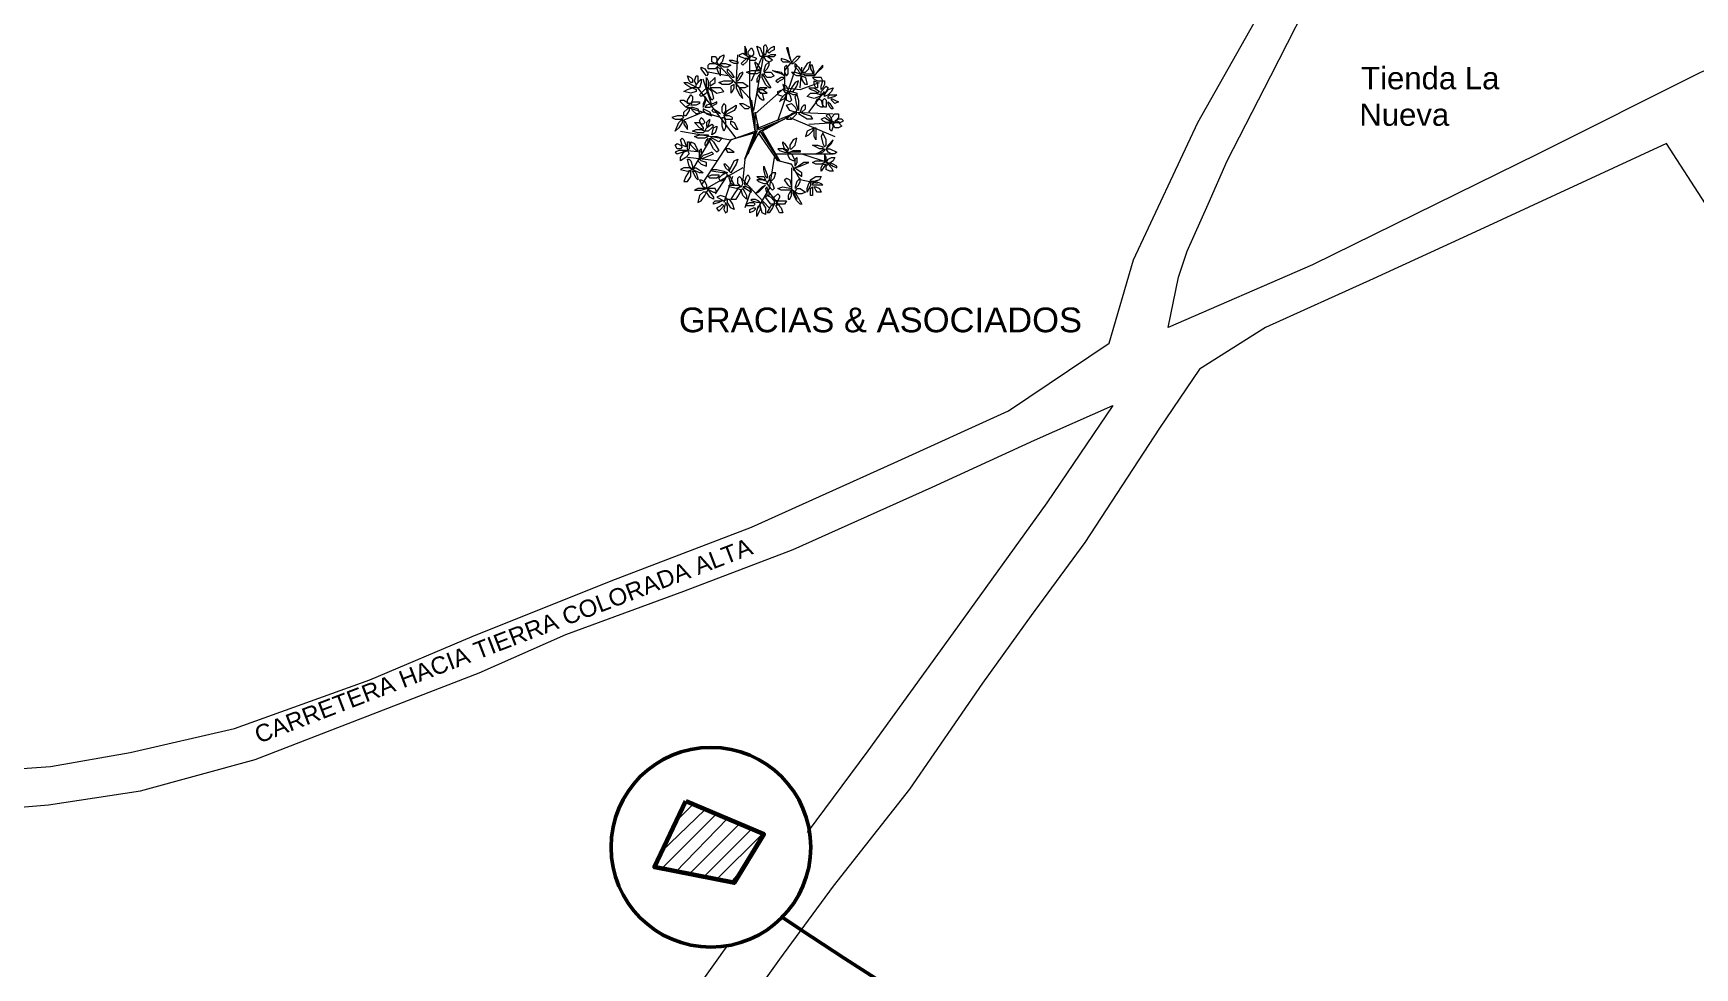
# Model space of a CAD drawing. Header units: millimetres. Extents: x 2424 to 2568, y 1542 to 1762.
# Drawn here: x 2461.14 to 2488.17, y 1630.67 to 1645.88 of the extents above; entities that cross this region are included whole.
import ezdxf

# ---------------------------------------------------------------- set-up
doc = ezdxf.new("R2010")
doc.units = ezdxf.units.MM
for name, color, linetype in [('PDF_0', 7, 'Continuous'), ('PDF_CVL_CUADCON_TIT', 7, 'Continuous'), ('PDF_outline', 7, 'Continuous'), ('PDF_Text', 7, 'Continuous')]:
    doc.layers.add(name, color=color, linetype=linetype)
doc.styles.add('PDF ArialMT', font='arial.ttf')

msp = doc.modelspace()

# ---------------------------------------------------------------- linework, layer by layer
at = {"layer": 'PDF_0', "lineweight": 9}
for points in [[(2479.601, 1641.094), (2479.77, 1641.913), (2479.911, 1642.336), (2480.25, 1643.099), (2480.561, 1643.805), (2481.267, 1645.188), (2482.086, 1646.798), (2482.764, 1648.097), (2483.667, 1650.639), (2486.519, 1650.328), (2489.061, 1650.187), (2491.659, 1649.989), (2492.619, 1649.933), (2494.539, 1649.368), (2496.177, 1648.718), (2494.822, 1648.238), (2493.692, 1647.843), (2492.676, 1647.391), (2491.235, 1646.6), (2489.908, 1645.866), (2488.27, 1645.245), (2485.616, 1643.918), (2481.945, 1642.11)], [(2472.738, 1645.527), (2472.738, 1645.612), (2472.71, 1645.669), (2472.71, 1645.64), (2472.71, 1645.556)], [(2473.021, 1645.499), (2472.964, 1645.499), (2472.936, 1645.584), (2472.908, 1645.669), (2472.964, 1645.64), (2472.993, 1645.556)], [(2473.021, 1645.584), (2473.021, 1645.669), (2473.049, 1645.697), (2473.077, 1645.64), (2473.049, 1645.527), (2473.021, 1645.527)], [(2473.106, 1645.556), (2473.077, 1645.584), (2473.134, 1645.64), (2473.19, 1645.669), (2473.19, 1645.612), (2473.134, 1645.584)], [(2472.145, 1645.386), (2472.23, 1645.386), (2472.287, 1645.358), (2472.23, 1645.301), (2472.117, 1645.301), (2472.117, 1645.358)], [(2472.258, 1645.471), (2472.258, 1645.414), (2472.23, 1645.386), (2472.174, 1645.414), (2472.174, 1645.499), (2472.23, 1645.499)], [(2472.371, 1645.527), (2472.371, 1645.499), (2472.343, 1645.414), (2472.287, 1645.358), (2472.258, 1645.414), (2472.315, 1645.499)], [(2472.315, 1645.358), (2472.315, 1645.386), (2472.4, 1645.386), (2472.484, 1645.358), (2472.428, 1645.33), (2472.371, 1645.33)], [(2472.541, 1645.386), (2472.484, 1645.414), (2472.456, 1645.443), (2472.513, 1645.443), (2472.597, 1645.414), (2472.597, 1645.386)], [(2472.71, 1645.471), (2472.625, 1645.499), (2472.625, 1645.527), (2472.682, 1645.556), (2472.767, 1645.499), (2472.767, 1645.471)], [(2472.682, 1645.414), (2472.738, 1645.471), (2472.767, 1645.471), (2472.738, 1645.414), (2472.682, 1645.358), (2472.654, 1645.386)], [(2472.823, 1645.499), (2472.767, 1645.527), (2472.767, 1645.584), (2472.823, 1645.64), (2472.851, 1645.584), (2472.851, 1645.527)], [(2472.88, 1645.443), (2472.908, 1645.471), (2472.823, 1645.499), (2472.767, 1645.471), (2472.795, 1645.443)], [(2472.908, 1645.301), (2472.88, 1645.386), (2472.88, 1645.414), (2472.908, 1645.386), (2472.964, 1645.301), (2472.964, 1645.273)], [(2473.106, 1645.414), (2473.162, 1645.443), (2473.077, 1645.499), (2473.021, 1645.499), (2473.049, 1645.443)], [(2473.077, 1645.301), (2473.106, 1645.358), (2473.106, 1645.414), (2473.049, 1645.358), (2473.021, 1645.273), (2473.021, 1645.245)], [(2473.19, 1645.499), (2473.219, 1645.527), (2473.134, 1645.527), (2473.077, 1645.499), (2473.134, 1645.499)], [(2473.331, 1645.414), (2473.388, 1645.414), (2473.444, 1645.414), (2473.388, 1645.443), (2473.303, 1645.471), (2473.303, 1645.443)], [(2473.416, 1645.556), (2473.444, 1645.471), (2473.473, 1645.414), (2473.444, 1645.499), (2473.416, 1645.64), (2473.388, 1645.64)], [(2473.473, 1645.386), (2473.501, 1645.386), (2473.557, 1645.443), (2473.614, 1645.499), (2473.557, 1645.499), (2473.501, 1645.443)], [(2473.586, 1645.273), (2473.529, 1645.33), (2473.529, 1645.386), (2473.586, 1645.33), (2473.642, 1645.245), (2473.614, 1645.217)], [(2473.642, 1645.245), (2473.699, 1645.245), (2473.755, 1645.301), (2473.783, 1645.414), (2473.727, 1645.386), (2473.67, 1645.301)], [(2471.863, 1645.076), (2471.835, 1645.076), (2471.807, 1645.104), (2471.778, 1645.188), (2471.835, 1645.16), (2471.863, 1645.132)], [(2471.948, 1645.16), (2471.948, 1645.076), (2471.919, 1645.047), (2471.891, 1645.104), (2471.919, 1645.188), (2471.948, 1645.188)], [(2472.004, 1645.076), (2471.976, 1644.991), (2471.919, 1644.991), (2471.919, 1645.047), (2472.004, 1645.132), (2472.004, 1645.104)], [(2472.061, 1645.217), (2472.004, 1645.301), (2472.004, 1645.33), (2472.061, 1645.301), (2472.117, 1645.217), (2472.089, 1645.188)], [(2472.089, 1645.047), (2472.089, 1645.132), (2472.089, 1645.16), (2472.117, 1645.104), (2472.117, 1644.991), (2472.089, 1644.991)], [(2472.145, 1645.076), (2472.145, 1645.019), (2472.23, 1645.076), (2472.23, 1645.16), (2472.202, 1645.132)], [(2472.287, 1645.217), (2472.315, 1645.188), (2472.315, 1645.301), (2472.258, 1645.33), (2472.258, 1645.301)], [(2472.484, 1645.188), (2472.428, 1645.245), (2472.428, 1645.301), (2472.484, 1645.245), (2472.541, 1645.16), (2472.513, 1645.16)], [(2472.625, 1645.132), (2472.682, 1645.217), (2472.682, 1645.245), (2472.625, 1645.217), (2472.569, 1645.104), (2472.597, 1645.104)], [(2472.908, 1645.217), (2472.795, 1645.217), (2472.738, 1645.245), (2472.823, 1645.273), (2472.964, 1645.273), (2472.964, 1645.245)], [(2472.908, 1645.076), (2472.936, 1645.104), (2472.964, 1645.16), (2472.964, 1645.217), (2472.936, 1645.188), (2472.908, 1645.132)], [(2473.049, 1645.047), (2472.993, 1645.16), (2472.993, 1645.217), (2473.049, 1645.132), (2473.134, 1644.991), (2473.106, 1644.991)], [(2473.021, 1645.217), (2473.049, 1645.245), (2473.134, 1645.245), (2473.19, 1645.188), (2473.134, 1645.16), (2473.077, 1645.16)], [(2473.219, 1645.245), (2473.162, 1645.273), (2473.303, 1645.245), (2473.36, 1645.188), (2473.303, 1645.217)], [(2473.275, 1645.104), (2473.331, 1645.132), (2473.36, 1645.16), (2473.303, 1645.16), (2473.219, 1645.104), (2473.247, 1645.076)], [(2473.388, 1645.188), (2473.416, 1645.217), (2473.416, 1645.301), (2473.388, 1645.358), (2473.36, 1645.33), (2473.36, 1645.245)], [(2473.557, 1645.188), (2473.501, 1645.217), (2473.473, 1645.245), (2473.529, 1645.245), (2473.614, 1645.217), (2473.614, 1645.188)], [(2473.783, 1645.188), (2473.699, 1645.188), (2473.642, 1645.217), (2473.727, 1645.217), (2473.84, 1645.217), (2473.84, 1645.188)], [(2473.67, 1645.076), (2473.642, 1645.132), (2473.642, 1645.188), (2473.699, 1645.16), (2473.727, 1645.047), (2473.699, 1645.047)], [(2473.783, 1645.301), (2473.812, 1645.245), (2473.812, 1645.217), (2473.84, 1645.245), (2473.812, 1645.358), (2473.783, 1645.358)], [(2473.812, 1645.16), (2473.84, 1645.132), (2473.896, 1645.104), (2473.981, 1645.104), (2473.953, 1645.16), (2473.868, 1645.16)], [(2473.925, 1645.301), (2473.868, 1645.217), (2473.84, 1645.188), (2473.896, 1645.245), (2473.981, 1645.33), (2473.981, 1645.358)], [(2471.835, 1644.991), (2471.75, 1645.047), (2471.722, 1645.076), (2471.778, 1645.076), (2471.891, 1645.019), (2471.891, 1644.991)], [(2471.919, 1644.963), (2471.919, 1644.934), (2471.835, 1644.906), (2471.722, 1644.934), (2471.778, 1644.963), (2471.863, 1644.991)], [(2471.863, 1644.793), (2471.835, 1644.737), (2471.778, 1644.737), (2471.778, 1644.793), (2471.835, 1644.878), (2471.863, 1644.85)], [(2472.004, 1644.906), (2472.061, 1644.963), (2472.117, 1644.991), (2472.089, 1644.906), (2472.004, 1644.85), (2471.976, 1644.878)], [(2472.061, 1644.793), (2472.032, 1644.737), (2472.032, 1644.68), (2472.061, 1644.737), (2472.089, 1644.821), (2472.061, 1644.85)], [(2472.145, 1644.85), (2472.117, 1644.934), (2472.117, 1644.991), (2472.174, 1644.934), (2472.202, 1644.821), (2472.174, 1644.793)], [(2472.145, 1644.991), (2472.174, 1644.963), (2472.258, 1644.906), (2472.371, 1644.934), (2472.315, 1644.991), (2472.23, 1644.991)], [(2472.456, 1645.047), (2472.343, 1645.047), (2472.287, 1645.076), (2472.371, 1645.104), (2472.513, 1645.104), (2472.513, 1645.076)], [(2472.484, 1644.906), (2472.513, 1644.934), (2472.541, 1644.991), (2472.541, 1645.047), (2472.484, 1645.019), (2472.484, 1644.963)], [(2472.569, 1645.047), (2472.597, 1645.076), (2472.682, 1645.076), (2472.767, 1645.019), (2472.71, 1644.991), (2472.625, 1644.991)], [(2472.625, 1644.878), (2472.682, 1644.821), (2472.625, 1644.991), (2472.569, 1645.047), (2472.569, 1644.991)], [(2473.021, 1644.963), (2473.077, 1644.991), (2472.964, 1644.991), (2472.908, 1644.963), (2472.936, 1644.963)], [(2472.964, 1644.821), (2472.908, 1644.906), (2472.936, 1644.934), (2472.993, 1644.906), (2473.021, 1644.793), (2472.993, 1644.793)], [(2473.021, 1644.906), (2473.077, 1644.906), (2472.993, 1644.963), (2472.936, 1644.963), (2472.964, 1644.906)], [(2473.36, 1644.934), (2473.388, 1644.906), (2473.331, 1644.85), (2473.247, 1644.878), (2473.247, 1644.934), (2473.331, 1644.963)], [(2473.388, 1644.878), (2473.36, 1644.878), (2473.303, 1644.821), (2473.275, 1644.765), (2473.303, 1644.793), (2473.36, 1644.821)], [(2473.388, 1645.019), (2473.331, 1645.047), (2473.36, 1644.963), (2473.416, 1644.934), (2473.416, 1644.963)], [(2473.444, 1644.878), (2473.473, 1644.793), (2473.444, 1644.765), (2473.388, 1644.793), (2473.388, 1644.906), (2473.416, 1644.906)], [(2473.501, 1644.878), (2473.444, 1644.906), (2473.416, 1644.934), (2473.473, 1644.934), (2473.557, 1644.906), (2473.557, 1644.878)], [(2473.444, 1644.934), (2473.501, 1644.934), (2473.557, 1645.019), (2473.586, 1645.104), (2473.529, 1645.076), (2473.473, 1644.991)], [(2473.586, 1644.793), (2473.586, 1644.68), (2473.586, 1644.624), (2473.557, 1644.708), (2473.529, 1644.85), (2473.557, 1644.878)], [(2473.953, 1644.878), (2473.925, 1644.85), (2473.84, 1644.821), (2473.727, 1644.85), (2473.783, 1644.906), (2473.868, 1644.906)], [(2473.868, 1644.934), (2473.783, 1644.963), (2473.755, 1644.991), (2473.84, 1644.991), (2473.925, 1644.934), (2473.896, 1644.906)], [(2473.896, 1644.991), (2473.868, 1644.991), (2473.84, 1645.047), (2473.84, 1645.104), (2473.896, 1645.076), (2473.896, 1645.019)], [(2474.009, 1645.047), (2473.981, 1644.991), (2473.953, 1644.963), (2473.953, 1645.019), (2473.981, 1645.104), (2474.009, 1645.104)], [(2474.037, 1644.934), (2473.981, 1644.878), (2473.953, 1644.878), (2473.953, 1644.934), (2474.037, 1645.019), (2474.066, 1644.991)], [(2474.009, 1644.85), (2474.009, 1644.878), (2474.066, 1644.963), (2474.15, 1644.991), (2474.122, 1644.934), (2474.066, 1644.878)], [(2474.094, 1644.878), (2474.179, 1644.878), (2474.207, 1644.878), (2474.179, 1644.85), (2474.066, 1644.821), (2474.066, 1644.85)], [(2471.722, 1644.793), (2471.807, 1644.737), (2471.807, 1644.708), (2471.75, 1644.68), (2471.665, 1644.765), (2471.665, 1644.793)], [(2471.722, 1644.595), (2471.778, 1644.652), (2471.807, 1644.68), (2471.807, 1644.624), (2471.75, 1644.539), (2471.722, 1644.539)], [(2471.976, 1644.765), (2471.976, 1644.737), (2471.919, 1644.708), (2471.835, 1644.708), (2471.863, 1644.765), (2471.919, 1644.765)], [(2471.835, 1644.68), (2471.863, 1644.68), (2471.948, 1644.652), (2471.976, 1644.567), (2471.919, 1644.567), (2471.863, 1644.624)], [(2472.032, 1644.652), (2472.032, 1644.624), (2472.089, 1644.567), (2472.174, 1644.539), (2472.145, 1644.595), (2472.089, 1644.624)], [(2472.202, 1644.737), (2472.089, 1644.708), (2472.061, 1644.68), (2472.145, 1644.68), (2472.258, 1644.737), (2472.258, 1644.765)], [(2472.287, 1644.595), (2472.315, 1644.567), (2472.202, 1644.595), (2472.174, 1644.624), (2472.202, 1644.652)], [(2472.371, 1644.567), (2472.343, 1644.595), (2472.343, 1644.68), (2472.371, 1644.737), (2472.4, 1644.708), (2472.4, 1644.624)], [(2472.541, 1644.624), (2472.428, 1644.567), (2472.371, 1644.539), (2472.428, 1644.624), (2472.569, 1644.708), (2472.569, 1644.68)], [(2472.71, 1644.652), (2472.654, 1644.708), (2472.625, 1644.737), (2472.682, 1644.737), (2472.795, 1644.68), (2472.767, 1644.652)], [(2473.557, 1644.624), (2473.529, 1644.595), (2473.444, 1644.624), (2473.388, 1644.708), (2473.473, 1644.737), (2473.529, 1644.68)], [(2473.473, 1644.567), (2473.416, 1644.511), (2473.388, 1644.482), (2473.473, 1644.482), (2473.557, 1644.567), (2473.529, 1644.595)], [(2473.67, 1644.567), (2473.783, 1644.539), (2473.812, 1644.482), (2473.727, 1644.482), (2473.586, 1644.567), (2473.614, 1644.595)], [(2473.699, 1644.708), (2473.67, 1644.708), (2473.642, 1644.68), (2473.614, 1644.595), (2473.642, 1644.595), (2473.699, 1644.652)], [(2473.896, 1644.708), (2473.868, 1644.765), (2473.896, 1644.821), (2473.953, 1644.793), (2473.981, 1644.68), (2473.953, 1644.68)], [(2473.981, 1644.708), (2473.981, 1644.793), (2474.009, 1644.821), (2474.037, 1644.793), (2474.037, 1644.68), (2474.009, 1644.68)], [(2474.094, 1644.68), (2474.066, 1644.737), (2474.066, 1644.765), (2474.094, 1644.737), (2474.15, 1644.652), (2474.122, 1644.652)], [(2474.122, 1644.793), (2474.122, 1644.821), (2474.179, 1644.793), (2474.235, 1644.765), (2474.179, 1644.737), (2474.15, 1644.765)], [(2471.722, 1644.511), (2471.694, 1644.539), (2471.609, 1644.539), (2471.524, 1644.511), (2471.581, 1644.482), (2471.665, 1644.482)], [(2471.637, 1644.341), (2471.581, 1644.285), (2471.637, 1644.426), (2471.694, 1644.482), (2471.694, 1644.426)], [(2471.778, 1644.37), (2471.75, 1644.426), (2471.722, 1644.454), (2471.722, 1644.398), (2471.778, 1644.313), (2471.778, 1644.341)], [(2472.061, 1644.285), (2472.032, 1644.257), (2471.948, 1644.257), (2471.863, 1644.285), (2471.919, 1644.313), (2472.004, 1644.313)], [(2471.976, 1644.341), (2471.919, 1644.398), (2471.891, 1644.426), (2471.976, 1644.426), (2472.032, 1644.341), (2472.032, 1644.313)], [(2472.032, 1644.398), (2472.004, 1644.398), (2471.976, 1644.454), (2472.004, 1644.511), (2472.032, 1644.482), (2472.061, 1644.426)], [(2472.174, 1644.341), (2472.117, 1644.285), (2472.061, 1644.285), (2472.089, 1644.341), (2472.174, 1644.398), (2472.202, 1644.37)], [(2472.145, 1644.454), (2472.145, 1644.482), (2472.089, 1644.426), (2472.089, 1644.37), (2472.117, 1644.37)], [(2472.23, 1644.257), (2472.174, 1644.228), (2472.202, 1644.341), (2472.258, 1644.37), (2472.258, 1644.341)], [(2472.4, 1644.454), (2472.4, 1644.341), (2472.371, 1644.285), (2472.343, 1644.37), (2472.343, 1644.511), (2472.371, 1644.511)], [(2472.513, 1644.482), (2472.513, 1644.511), (2472.456, 1644.539), (2472.371, 1644.539), (2472.4, 1644.482), (2472.456, 1644.482)], [(2472.541, 1644.341), (2472.484, 1644.398), (2472.484, 1644.454), (2472.541, 1644.426), (2472.597, 1644.313), (2472.569, 1644.313)], [(2473.812, 1644.285), (2473.84, 1644.341), (2473.727, 1644.285), (2473.699, 1644.2), (2473.755, 1644.228)], [(2473.868, 1644.285), (2473.868, 1644.2), (2473.868, 1644.144), (2473.84, 1644.2), (2473.84, 1644.341), (2473.868, 1644.341)], [(2474.037, 1644.426), (2473.981, 1644.454), (2473.953, 1644.482), (2474.009, 1644.511), (2474.094, 1644.454), (2474.094, 1644.426)], [(2474.094, 1644.539), (2474.122, 1644.482), (2474.122, 1644.426), (2474.094, 1644.482), (2474.037, 1644.539), (2474.066, 1644.567)], [(2474.094, 1644.341), (2474.094, 1644.398), (2474.122, 1644.426), (2474.15, 1644.37), (2474.122, 1644.285), (2474.094, 1644.313)], [(2474.122, 1644.511), (2474.179, 1644.567), (2474.235, 1644.567), (2474.235, 1644.511), (2474.179, 1644.426), (2474.122, 1644.454)], [(2474.15, 1644.398), (2474.179, 1644.426), (2474.235, 1644.426), (2474.292, 1644.37), (2474.235, 1644.341), (2474.179, 1644.341)], [(2474.179, 1644.454), (2474.207, 1644.454), (2474.263, 1644.426), (2474.32, 1644.454), (2474.292, 1644.482), (2474.235, 1644.482)], [(2471.694, 1644.031), (2471.665, 1644.002), (2471.609, 1644.002), (2471.581, 1644.059), (2471.609, 1644.087), (2471.665, 1644.059)], [(2471.722, 1644.144), (2471.75, 1644.059), (2471.75, 1644.031), (2471.694, 1644.059), (2471.665, 1644.144), (2471.694, 1644.172)], [(2471.807, 1644.087), (2471.807, 1644.002), (2471.778, 1643.974), (2471.778, 1644.031), (2471.778, 1644.115), (2471.807, 1644.115)], [(2471.891, 1644.002), (2471.835, 1644.059), (2471.835, 1644.115), (2471.891, 1644.087), (2471.948, 1643.974), (2471.919, 1643.974)], [(2472.061, 1644.172), (2471.948, 1644.172), (2471.891, 1644.2), (2471.976, 1644.228), (2472.117, 1644.228), (2472.117, 1644.2)], [(2472.061, 1644.059), (2472.089, 1644.059), (2472.117, 1644.115), (2472.117, 1644.172), (2472.089, 1644.144), (2472.061, 1644.087)], [(2472.202, 1644.002), (2472.145, 1644.115), (2472.145, 1644.172), (2472.202, 1644.115), (2472.287, 1643.974), (2472.258, 1643.946)], [(2472.174, 1644.172), (2472.174, 1644.2), (2472.258, 1644.2), (2472.343, 1644.172), (2472.287, 1644.115), (2472.23, 1644.144)], [(2473.36, 1644.002), (2473.331, 1644.087), (2473.331, 1644.115), (2473.36, 1644.087), (2473.416, 1644.002), (2473.416, 1643.974)], [(2473.444, 1644.002), (2473.473, 1644.002), (2473.529, 1644.059), (2473.557, 1644.172), (2473.501, 1644.144), (2473.444, 1644.059)], [(2473.925, 1644.002), (2473.868, 1644.031), (2473.812, 1644.059), (2473.896, 1644.059), (2473.981, 1644.031), (2473.981, 1644.002)], [(2474.009, 1644.031), (2474.037, 1644.059), (2474.037, 1644.144), (2473.981, 1644.257), (2473.953, 1644.2), (2473.981, 1644.087)], [(2474.122, 1644.087), (2474.15, 1644.144), (2474.066, 1644.059), (2474.037, 1644.002), (2474.066, 1644.031)], [(2471.694, 1643.946), (2471.75, 1643.974), (2471.637, 1643.974), (2471.581, 1643.946), (2471.609, 1643.918)], [(2471.778, 1643.974), (2471.807, 1643.918), (2471.75, 1643.861), (2471.665, 1643.805), (2471.665, 1643.861), (2471.722, 1643.946)], [(2471.835, 1643.805), (2471.863, 1643.72), (2471.863, 1643.664), (2471.807, 1643.72), (2471.778, 1643.833), (2471.807, 1643.833)], [(2471.976, 1643.833), (2471.948, 1643.805), (2472.004, 1643.748), (2472.089, 1643.72), (2472.089, 1643.776), (2472.004, 1643.805)], [(2471.976, 1643.974), (2472.004, 1644.002), (2472.004, 1643.918), (2471.976, 1643.861), (2471.976, 1643.918)], [(2472.117, 1643.918), (2472.032, 1643.889), (2471.976, 1643.833), (2472.061, 1643.861), (2472.202, 1643.918), (2472.174, 1643.946)], [(2472.484, 1643.946), (2472.541, 1643.946), (2472.456, 1644.002), (2472.4, 1644.002), (2472.428, 1643.946)], [(2472.484, 1643.692), (2472.541, 1643.805), (2472.597, 1643.833), (2472.569, 1643.748), (2472.484, 1643.607), (2472.456, 1643.635)], [(2473.36, 1643.946), (2473.416, 1643.946), (2473.331, 1644.002), (2473.247, 1644.002), (2473.275, 1643.974)], [(2473.444, 1643.833), (2473.416, 1643.889), (2473.416, 1643.946), (2473.473, 1643.918), (2473.529, 1643.805), (2473.501, 1643.805)], [(2473.586, 1643.946), (2473.473, 1643.946), (2473.444, 1643.946), (2473.501, 1643.974), (2473.614, 1643.974), (2473.614, 1643.946)], [(2473.529, 1643.833), (2473.557, 1643.861), (2473.557, 1643.776), (2473.529, 1643.72), (2473.529, 1643.748)], [(2473.67, 1643.776), (2473.586, 1643.72), (2473.529, 1643.692), (2473.614, 1643.72), (2473.755, 1643.776), (2473.727, 1643.776)], [(2473.953, 1643.748), (2473.868, 1643.748), (2473.812, 1643.776), (2473.868, 1643.805), (2474.009, 1643.805), (2474.009, 1643.776)], [(2473.981, 1643.946), (2473.925, 1643.918), (2473.868, 1643.918), (2473.925, 1643.946), (2474.009, 1644.002), (2474.009, 1643.974)], [(2474.037, 1643.861), (2474.009, 1643.918), (2474.009, 1643.805), (2474.037, 1643.776), (2474.037, 1643.805)], [(2474.122, 1643.918), (2474.066, 1643.946), (2474.037, 1644.002), (2474.094, 1644.002), (2474.207, 1643.946), (2474.179, 1643.918)], [(2474.066, 1643.833), (2474.122, 1643.861), (2474.179, 1643.861), (2474.15, 1643.805), (2474.066, 1643.748), (2474.037, 1643.776)], [(2474.094, 1643.776), (2474.094, 1643.748), (2474.15, 1643.72), (2474.207, 1643.692), (2474.207, 1643.72), (2474.15, 1643.748)], [(2471.722, 1643.692), (2471.665, 1643.664), (2471.778, 1643.635), (2471.863, 1643.664), (2471.807, 1643.692)], [(2471.835, 1643.635), (2471.807, 1643.635), (2471.75, 1643.551), (2471.722, 1643.466), (2471.778, 1643.466), (2471.835, 1643.551)], [(2471.919, 1643.692), (2472.004, 1643.635), (2472.032, 1643.607), (2471.976, 1643.607), (2471.863, 1643.664), (2471.891, 1643.692)], [(2471.919, 1643.607), (2471.948, 1643.522), (2471.948, 1643.494), (2471.919, 1643.522), (2471.863, 1643.635), (2471.891, 1643.635)], [(2472.061, 1643.466), (2472.089, 1643.409), (2472.089, 1643.353), (2472.032, 1643.381), (2471.976, 1643.494), (2472.004, 1643.494)], [(2472.258, 1643.522), (2472.145, 1643.522), (2472.117, 1643.551), (2472.174, 1643.579), (2472.287, 1643.579), (2472.287, 1643.551)], [(2472.258, 1643.664), (2472.371, 1643.635), (2472.428, 1643.607), (2472.343, 1643.607), (2472.174, 1643.635), (2472.174, 1643.664)], [(2472.4, 1643.607), (2472.428, 1643.579), (2472.371, 1643.494), (2472.315, 1643.466), (2472.287, 1643.522), (2472.343, 1643.579)], [(2472.371, 1643.748), (2472.4, 1643.692), (2472.456, 1643.635), (2472.456, 1643.692), (2472.4, 1643.748)], [(2472.456, 1643.522), (2472.456, 1643.579), (2472.513, 1643.466), (2472.541, 1643.409), (2472.484, 1643.438)], [(2472.654, 1643.522), (2472.682, 1643.438), (2472.654, 1643.381), (2472.597, 1643.438), (2472.597, 1643.522), (2472.625, 1643.551)], [(2472.71, 1643.466), (2472.738, 1643.551), (2472.767, 1643.579), (2472.795, 1643.522), (2472.738, 1643.409), (2472.71, 1643.409)], [(2472.936, 1643.522), (2472.908, 1643.551), (2473.021, 1643.551), (2473.049, 1643.494), (2473.021, 1643.494)], [(2473.077, 1643.438), (2473.077, 1643.466), (2472.993, 1643.494), (2472.908, 1643.494), (2472.936, 1643.466), (2473.021, 1643.438)], [(2473.021, 1643.664), (2473.021, 1643.72), (2473.077, 1643.579), (2473.077, 1643.522), (2473.049, 1643.551)], [(2473.134, 1643.353), (2473.077, 1643.438), (2473.106, 1643.494), (2473.162, 1643.438), (2473.19, 1643.353), (2473.162, 1643.325)], [(2473.106, 1643.494), (2473.134, 1643.466), (2473.19, 1643.522), (2473.219, 1643.607), (2473.162, 1643.607), (2473.106, 1643.551)], [(2473.416, 1643.409), (2473.36, 1643.494), (2473.388, 1643.522), (2473.444, 1643.494), (2473.473, 1643.381), (2473.444, 1643.381)], [(2473.529, 1643.692), (2473.501, 1643.664), (2473.557, 1643.607), (2473.642, 1643.551), (2473.642, 1643.607), (2473.557, 1643.664)], [(2473.586, 1643.409), (2473.614, 1643.466), (2473.614, 1643.522), (2473.557, 1643.466), (2473.529, 1643.381), (2473.529, 1643.353)], [(2473.783, 1643.466), (2473.783, 1643.494), (2473.868, 1643.551), (2473.953, 1643.551), (2473.925, 1643.494), (2473.84, 1643.466)], [(2473.953, 1643.692), (2473.981, 1643.748), (2474.037, 1643.748), (2474.009, 1643.72), (2473.953, 1643.635), (2473.953, 1643.664)], [(2474.037, 1643.72), (2474.066, 1643.748), (2474.122, 1643.692), (2474.15, 1643.635), (2474.094, 1643.635), (2474.037, 1643.664)], [(2471.948, 1643.353), (2471.891, 1643.325), (2472.004, 1643.325), (2472.089, 1643.353), (2472.032, 1643.353)], [(2472.089, 1643.296), (2472.032, 1643.296), (2471.976, 1643.24), (2471.948, 1643.127), (2472.004, 1643.155), (2472.061, 1643.24)], [(2472.145, 1643.353), (2472.089, 1643.353), (2472.202, 1643.296), (2472.258, 1643.296), (2472.23, 1643.353)], [(2472.145, 1643.296), (2472.202, 1643.212), (2472.202, 1643.183), (2472.145, 1643.212), (2472.089, 1643.296), (2472.117, 1643.325)], [(2472.315, 1643.24), (2472.258, 1643.212), (2472.371, 1643.155), (2472.428, 1643.183), (2472.4, 1643.212)], [(2472.513, 1643.409), (2472.597, 1643.409), (2472.654, 1643.381), (2472.569, 1643.353), (2472.456, 1643.381), (2472.456, 1643.409)], [(2472.654, 1643.325), (2472.597, 1643.353), (2472.541, 1643.268), (2472.484, 1643.183), (2472.569, 1643.183), (2472.625, 1643.268)], [(2472.71, 1643.296), (2472.738, 1643.24), (2472.738, 1643.183), (2472.682, 1643.24), (2472.654, 1643.325), (2472.682, 1643.353)], [(2472.738, 1643.381), (2472.682, 1643.381), (2472.767, 1643.325), (2472.823, 1643.296), (2472.795, 1643.353)], [(2472.936, 1643.296), (2472.88, 1643.268), (2472.993, 1643.381), (2473.049, 1643.409), (2473.021, 1643.381)], [(2473.106, 1643.296), (2473.077, 1643.353), (2473.077, 1643.381), (2473.049, 1643.353), (2473.077, 1643.24), (2473.106, 1643.24)], [(2473.134, 1643.212), (2473.19, 1643.155), (2473.19, 1643.099), (2473.134, 1643.099), (2473.049, 1643.212), (2473.077, 1643.24)], [(2473.275, 1643.212), (2473.247, 1643.155), (2473.19, 1643.155), (2473.19, 1643.212), (2473.247, 1643.268), (2473.275, 1643.24)], [(2473.416, 1643.325), (2473.303, 1643.325), (2473.247, 1643.353), (2473.331, 1643.381), (2473.473, 1643.353), (2473.473, 1643.325)], [(2473.416, 1643.183), (2473.444, 1643.183), (2473.473, 1643.24), (2473.473, 1643.325), (2473.444, 1643.296), (2473.416, 1643.24)], [(2473.557, 1643.155), (2473.501, 1643.268), (2473.501, 1643.325), (2473.557, 1643.24), (2473.642, 1643.099), (2473.614, 1643.099)], [(2473.529, 1643.296), (2473.557, 1643.353), (2473.614, 1643.353), (2473.699, 1643.296), (2473.642, 1643.268), (2473.586, 1643.268)], [(2473.727, 1643.353), (2473.755, 1643.438), (2473.783, 1643.466), (2473.783, 1643.409), (2473.727, 1643.296), (2473.727, 1643.325)], [(2473.783, 1643.268), (2473.783, 1643.353), (2473.812, 1643.381), (2473.812, 1643.325), (2473.812, 1643.24), (2473.783, 1643.24)], [(2473.868, 1643.466), (2473.953, 1643.438), (2473.981, 1643.409), (2473.925, 1643.409), (2473.812, 1643.409), (2473.812, 1643.438)], [(2473.84, 1643.381), (2473.868, 1643.381), (2473.925, 1643.353), (2473.953, 1643.296), (2473.896, 1643.296), (2473.868, 1643.325)], [(2472.23, 1643.155), (2472.315, 1643.155), (2472.343, 1643.155), (2472.287, 1643.127), (2472.202, 1643.099), (2472.202, 1643.127)], [(2472.343, 1643.099), (2472.371, 1643.071), (2472.315, 1643.014), (2472.287, 1642.986), (2472.258, 1643.042), (2472.315, 1643.071)], [(2472.428, 1643.071), (2472.4, 1643.127), (2472.371, 1643.014), (2472.4, 1642.958), (2472.428, 1642.986)], [(2472.428, 1643.183), (2472.456, 1643.183), (2472.513, 1643.099), (2472.541, 1643.014), (2472.484, 1643.042), (2472.428, 1643.127)], [(2472.795, 1643.127), (2472.851, 1643.127), (2472.88, 1643.099), (2472.851, 1643.071), (2472.738, 1643.071), (2472.738, 1643.099)], [(2472.88, 1643.042), (2472.88, 1643.014), (2472.851, 1642.986), (2472.795, 1642.958), (2472.795, 1643.014), (2472.851, 1643.042)], [(2472.88, 1643.183), (2472.936, 1643.155), (2472.964, 1643.127), (2472.908, 1643.127), (2472.823, 1643.155), (2472.823, 1643.183)], [(2472.964, 1643.014), (2472.936, 1642.958), (2472.908, 1642.901), (2472.908, 1642.986), (2472.936, 1643.071), (2472.964, 1643.071)], [(2472.964, 1643.127), (2472.993, 1643.127), (2473.049, 1643.042), (2473.049, 1642.929), (2472.993, 1642.958), (2472.964, 1643.071)], [(2473.106, 1643.014), (2473.134, 1643.071), (2473.19, 1643.099), (2473.162, 1643.042), (2473.106, 1642.958), (2473.077, 1642.958)], [(2473.388, 1643.155), (2473.36, 1643.099), (2473.303, 1643.099), (2473.219, 1643.099), (2473.247, 1643.155), (2473.331, 1643.155)], [(2473.219, 1643.071), (2473.247, 1643.099), (2473.303, 1643.042), (2473.331, 1642.958), (2473.275, 1642.958), (2473.247, 1643.014)]]:
    msp.add_lwpolyline(points, close=True, dxfattribs=at)
for points in [[(2459.07, 1633.78), (2461.414, 1633.949), (2462.713, 1634.175), (2464.408, 1634.57), (2466.61, 1635.361), (2468.277, 1636.067), (2470.536, 1636.971), (2472.823, 1637.846), (2475.139, 1638.891), (2477.003, 1639.738), (2478.641, 1640.84), (2479.036, 1642.195), (2480.081, 1644.426), (2481.21, 1646.431)], [(2472.569, 1645.047), (2472.597, 1645.527)], [(2472.823, 1645.104), (2473.021, 1645.556), (2472.851, 1644.624), (2472.795, 1644.85), (2472.795, 1645.527)], [(2473.473, 1645.414), (2473.36, 1645.273), (2473.36, 1644.991), (2473.614, 1644.963), (2473.925, 1645.076)], [(2472.174, 1644.708), (2472.032, 1645.132)], [(2472.428, 1645.188), (2472.117, 1645.245)], [(2473.896, 1643.438), (2473.614, 1643.494), (2473.473, 1643.748), (2473.247, 1643.805), (2472.936, 1644.257), (2472.71, 1643.833), (2472.88, 1644.285), (2472.795, 1644.821), (2472.287, 1645.358)], [(2473.247, 1644.454), (2473.557, 1645.358)], [(2473.614, 1644.991), (2473.642, 1645.33)], [(2472.569, 1644.172), (2471.948, 1644.991)], [(2473.36, 1644.991), (2472.88, 1644.567), (2472.936, 1644.341), (2473.557, 1644.595), (2472.993, 1644.285), (2473.275, 1643.805), (2473.473, 1643.748)], [(2473.755, 1644.595), (2474.009, 1644.934)], [(2472.032, 1644.595), (2471.694, 1644.454)], [(2472.315, 1644.511), (2471.75, 1644.68)], [(2472.823, 1644.793), (2472.88, 1644.285), (2472.88, 1644.595), (2472.936, 1644.313), (2473.36, 1644.482), (2472.964, 1644.285), (2473.106, 1644.37), (2472.936, 1644.313), (2472.908, 1644.398), (2472.908, 1644.285), (2472.88, 1644.257), (2472.767, 1643.918), (2472.908, 1644.285), (2472.823, 1644.059), (2472.964, 1644.285)], [(2473.529, 1644.595), (2474.15, 1644.567)], [(2473.444, 1644.511), (2474.179, 1644.2)], [(2473.755, 1644.398), (2474.179, 1644.426)], [(2471.665, 1644.285), (2472.484, 1644.144), (2472.004, 1643.409)], [(2472.174, 1644.2), (2471.863, 1643.664)], [(2487.705, 1644.087), (2484.599, 1642.647), (2482.933, 1641.884), (2481.182, 1641.094), (2480.109, 1640.416), (2479.459, 1639.456), (2478.245, 1637.592), (2477.37, 1636.406), (2476.579, 1635.305), (2475.393, 1633.582), (2474.15, 1632.001), (2473.275, 1630.814), (2472.089, 1629.148)], [(2472.88, 1644.257), (2472.484, 1644.144), (2472.88, 1644.285)], [(2472.964, 1644.285), (2473.275, 1643.805), (2472.964, 1644.285)], [(2472.004, 1643.946), (2471.722, 1643.974)], [(2472.258, 1643.805), (2471.778, 1643.861)], [(2472.71, 1643.833), (2472.682, 1643.494), (2473.106, 1643.042)], [(2473.19, 1643.861), (2473.106, 1643.353), (2472.908, 1643.014)], [(2473.219, 1643.918), (2474.15, 1643.918)], [(2473.642, 1643.918), (2474.066, 1643.776)], [(2472.682, 1643.692), (2472.089, 1643.353)], [(2472.4, 1643.522), (2472.23, 1643.268)], [(2472.513, 1643.551), (2472.371, 1643.127)], [(2473.473, 1643.692), (2473.473, 1643.353), (2473.557, 1643.183)], [(2472.823, 1643.353), (2472.71, 1643.042)], [(2473.077, 1643.325), (2473.275, 1643.071)], [(2453.507, 1632.876), (2455.315, 1632.989), (2456.642, 1633.102), (2458.026, 1633.158), (2460.398, 1633.243), (2461.386, 1633.328), (2462.883, 1633.554), (2464.747, 1634.062), (2466.497, 1634.74), (2468.39, 1635.474), (2469.802, 1636.095), (2471.722, 1636.801), (2473.501, 1637.479), (2475.76, 1638.496), (2477.426, 1639.258), (2478.697, 1639.823), (2477.624, 1638.242), (2476.099, 1636.124), (2474.715, 1634.203), (2473.727, 1632.876)], [(2472.428, 1631.04), (2471.948, 1630.363), (2470.084, 1627.765), (2468.87, 1626.014), (2467.74, 1624.432), (2467.429, 1623.981), (2466.3, 1624.093), (2465.029, 1624.15), (2462.826, 1624.235), (2461.499, 1624.348), (2460.115, 1624.404)]]:
    msp.add_lwpolyline(points, dxfattribs=at)
at = {"layer": 'PDF_0', "color": 6, "lineweight": 60}
msp.add_lwpolyline([(2471.75, 1633.384), (2473.021, 1632.848), (2472.541, 1632.057), (2471.242, 1632.311)], close=True, dxfattribs=at)
at = {"layer": 'PDF_0', "lineweight": 50}
msp.add_circle((2472.16, 1632.636), 1.624, dxfattribs=at)
msp.add_arc((2501.698, 1673.414), 50.62, 235.8655, 321.5039, dxfattribs=at)
at = {"layer": 'PDF_CVL_CUADCON_TIT', "lineweight": 9}
for points in [[(2471.355, 1632.565), (2472.061, 1633.243)], [(2471.609, 1633.074), (2471.863, 1633.328)], [(2471.355, 1632.283), (2472.258, 1633.187)], [(2471.581, 1632.226), (2472.428, 1633.102)], [(2471.807, 1632.198), (2472.625, 1633.017)], [(2472.032, 1632.142), (2472.823, 1632.932)], [(2472.258, 1632.114), (2472.993, 1632.848)], [(2472.484, 1632.057), (2472.682, 1632.283)]]:
    msp.add_lwpolyline(points, dxfattribs=at)
at = {"layer": 'PDF_outline', "lineweight": 9}
msp.add_lwpolyline([(2488.355, 1644.426), (2493.353, 1636.632), (2493.41, 1636.519), (2493.41, 1636.378), (2493.353, 1636.237), (2493.24, 1636.152), (2493.127, 1636.095), (2492.986, 1636.095), (2492.845, 1636.152), (2492.76, 1636.265), (2487.705, 1644.087)], dxfattribs=at)

# ---------------------------------------------------------------- texts
at = {"layer": 'PDF_Text', "attachment_point": 4, "style": 'PDF ArialMT'}
for s, insert, char_height in [('Tienda La', (2482.738, 1645.147), 0.3622), ('Nueva', (2482.709, 1644.553), 0.3622), ('GRACIAS & ASOCIADOS', (2471.639, 1641.213), 0.4024)]:
    msp.add_mtext(s, dxfattribs=dict(at, insert=insert, char_height=char_height))
at = {"layer": 'PDF_Text', "insert": (2464.755, 1634.449), "char_height": 0.27944, "attachment_point": 4, "rotation": 20.9948, "style": 'PDF ArialMT'}
msp.add_mtext('CARRETERA HACIA TIERRA COLORADA ALTA', dxfattribs=at)

doc.saveas('drawing.dxf')
